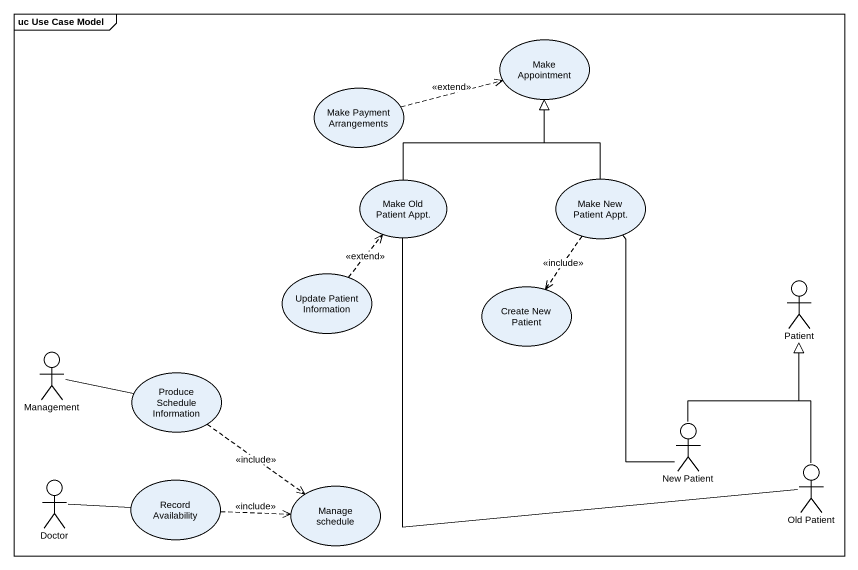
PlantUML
@startuml
mainframe uc Use Case Model
usecase "Make Appointment" as Make_Appointment
usecase "Make Payment Arrangements" as Make_Payment_Arrangements
usecase "Make Old Patient Appt." as Make_Old_Patient_Appt
usecase "Make New Patient Appt." as Make_New_Patient_Appt
usecase "Update Patient Information" as Update_Patient_Information
usecase "Create New Patient" as Create_New_Patient
actor Patient
actor Management
usecase "Produce Schedule Information" as Produce_Schedule_Information
actor "New Patient" as New_Patient
actor Doctor
usecase "Record Availability" as Record_Availability
usecase "Manage schedule" as Manage_schedule
actor "Old Patient" as Old_Patient
Make_Payment_Arrangements .right.> Make_Appointment : <<extend>>
Make_Old_Patient_Appt -up-|> Make_Appointment
Make_Old_Patient_Appt -- Old_Patient
Make_New_Patient_Appt -up-|> Make_Appointment
Make_New_Patient_Appt ..> Create_New_Patient : <<include>>
Make_New_Patient_Appt -- New_Patient
Update_Patient_Information .up.> Make_Old_Patient_Appt : <<extend>>
Management -right- Produce_Schedule_Information
Produce_Schedule_Information ..> Manage_schedule : <<include>>
New_Patient -up-|> Patient
Doctor -right- Record_Availability
Record_Availability .right.> Manage_schedule : <<include>>
Old_Patient -up-|> Patient
@enduml
